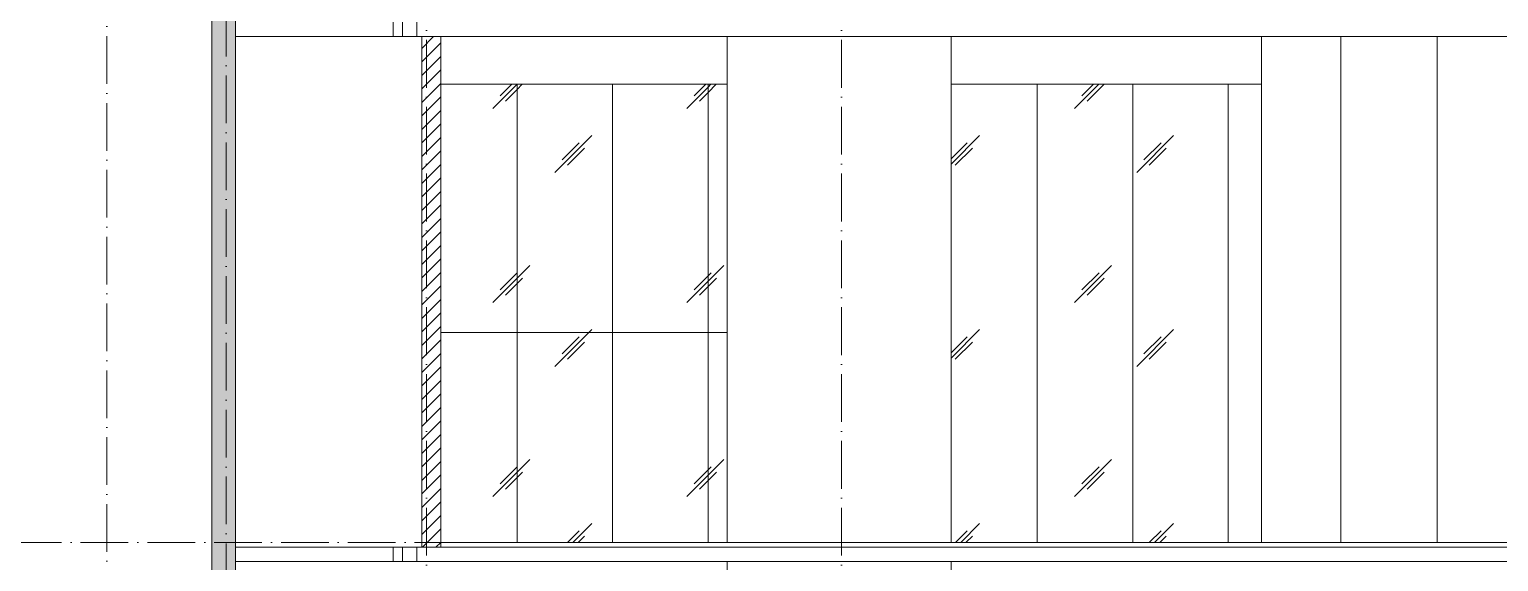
# Model space of a CAD drawing. Header units: millimetres. Extents: x -12680 to 112808, y -16580 to 93550.
# Drawn here: x 23889 to 39286, y 5300 to 10875 of the extents above; entities that cross this region are included whole.
import ezdxf

# ---------------------------------------------------------------- set-up
doc = ezdxf.new("R2010")
doc.units = ezdxf.units.MM
doc.linetypes.add('Grid Line', pattern=[14, 10, -2, 0, -2])
for name, color, linetype, lineweight in [('HATCH-TUONG', 152, 'Continuous', 9), ('KINH', 152, 'Continuous', 5), ('NET CAT', 3, 'Continuous', 5), ('NET CATConcrete', 3, 'Continuous', 5), ('NET-CAT', 3, 'Continuous', 9), ('NET-THAY', 2, 'Continuous', 15), ('TRUC', 225, 'Continuous', 5)]:
    doc.layers.add(name, color=color, linetype=linetype, lineweight=lineweight)
pattern_1 = [(45, (43100.6, 40601.6), (0, 2032), [253.59, -2620.09]), (45, (43045.4, 40656.7), (0, 2032), [253.59, -2620.09]), (45, (42969.5, 40525.7), (0, 2032), [546.2, -2327.48]), (45, (41718.8, 41963), (0, 2032), [253.59, -2620.09]), (45, (41663.6, 42018.2), (0, 2032), [253.59, -2620.09]), (45, (41587.8, 41887.1), (0, 2032), [546.2, -2327.48])]

# ---------------------------------------------------------------- blocks, each defined once
blk = doc.blocks.new('System Panel - Glazed-V72-MẶT CẮT B-B')
at = {"layer": 'KINH'}
h = blk.add_hatch(dxfattribs=at)
h.set_pattern_fill('FP_5', color=256, style=0, pattern_type=2)
h.set_pattern_definition(pattern_1)
h.paths.add_polyline_path([(28201, 5500), (29001, 5500), (29001, 7700), (28201, 7700), (28201, 5500)], flags=0)
at = {"layer": 'KINH', "color": 7}
for p, q in [((29001, 7700), (28201, 7700)), ((29001, 5500), (29001, 7700))]:
    blk.add_line(p, q, dxfattribs=at)
blk = doc.blocks.new('System Panel - Glazed-V73-MẶT CẮT B-B')
at = {"layer": 'KINH'}
h = blk.add_hatch(dxfattribs=at)
h.set_pattern_fill('FP_5', color=256, style=0, pattern_type=2)
h.set_pattern_definition(pattern_1)
h.paths.add_polyline_path([(30001, 5500), (30001, 7700), (29001, 7700), (29001, 5500)], flags=0)
at = {"layer": 'KINH', "color": 7}
for p, q in [((30001, 7700), (29001, 7700)), ((29001, 7700), (29001, 5500)), ((30001, 5500), (30001, 7700))]:
    blk.add_line(p, q, dxfattribs=at)
blk = doc.blocks.new('System Panel - Glazed-V74-MẶT CẮT B-B')
at = {"layer": 'KINH'}
h = blk.add_hatch(dxfattribs=at)
h.set_pattern_fill('FP_5', color=256, style=0, pattern_type=2)
h.set_pattern_definition(pattern_1)
h.paths.add_polyline_path([(31001, 5500), (31001, 7700), (30001, 7700), (30001, 5500)], flags=0)
at = {"layer": 'KINH', "color": 7}
for p, q in [((31001, 7700), (30001, 7700)), ((30001, 7700), (30001, 5500)), ((31001, 5500), (31001, 7700))]:
    blk.add_line(p, q, dxfattribs=at)
blk = doc.blocks.new('System Panel - Glazed-612322-MẶT CẮT B-B')
at = {"layer": 'KINH'}
h = blk.add_hatch(dxfattribs=at)
h.set_pattern_fill('FP_5', color=256, style=0, pattern_type=2)
h.set_pattern_definition(pattern_1)
h.paths.add_polyline_path([(31001, 5500), (31201, 5500), (31201, 7700), (31001, 7700), (31001, 7434)], flags=0)
at = {"layer": 'KINH', "color": 7}
for p, q in [((31201, 7700), (31001, 7700)), ((31001, 7700), (31001, 5500))]:
    blk.add_line(p, q, dxfattribs=at)
blk = doc.blocks.new('System Panel - Glazed-503872-MẶT CẮT B-B')
at = {"layer": 'KINH'}
h = blk.add_hatch(dxfattribs=at)
h.set_pattern_fill('FP_5', color=256, style=0, pattern_type=2)
h.set_pattern_definition(pattern_1)
h.paths.add_polyline_path([(28201, 7700), (29001, 7700), (29001, 10300), (28201, 10300), (28201, 9044)], flags=0)
at = {"layer": 'KINH', "color": 7}
for p, q in [((29001, 9380), (29001, 10300)), ((29001, 7700), (29001, 9380)), ((28201, 7700), (29001, 7700))]:
    blk.add_line(p, q, dxfattribs=at)
blk = doc.blocks.new('System Panel - Glazed-V83-MẶT CẮT B-B')
at = {"layer": 'KINH'}
h = blk.add_hatch(dxfattribs=at)
h.set_pattern_fill('FP_5', color=256, style=0, pattern_type=2)
h.set_pattern_definition(pattern_1)
h.paths.add_polyline_path([(30001, 7700), (30001, 10300), (29001, 10300), (29001, 7700)], flags=0)
at = {"layer": 'KINH', "color": 7}
for p, q in [((29001, 10300), (29001, 9380)), ((30001, 9380), (30001, 10300)), ((29001, 9380), (29001, 7700)), ((30001, 7700), (30001, 9380)), ((29001, 7700), (30001, 7700))]:
    blk.add_line(p, q, dxfattribs=at)
blk = doc.blocks.new('System Panel - Glazed-V84-MẶT CẮT B-B')
at = {"layer": 'KINH'}
h = blk.add_hatch(dxfattribs=at)
h.set_pattern_fill('FP_5', color=256, style=0, pattern_type=2)
h.set_pattern_definition(pattern_1)
h.paths.add_polyline_path([(30001, 7700), (31001, 7700), (31001, 10300), (30001, 10300), (30001, 9380)], flags=0)
at = {"layer": 'KINH', "color": 7}
for p, q in [((30001, 10300), (30001, 9380)), ((31001, 9380), (31001, 10300)), ((30001, 9380), (30001, 7700)), ((31001, 7700), (31001, 9380)), ((30001, 7700), (31001, 7700))]:
    blk.add_line(p, q, dxfattribs=at)
blk = doc.blocks.new('System Panel - Glazed-612323-MẶT CẮT B-B')
at = {"layer": 'KINH'}
h = blk.add_hatch(dxfattribs=at)
h.set_pattern_fill('FP_5', color=256, style=0, pattern_type=2)
h.set_pattern_definition(pattern_1)
h.paths.add_polyline_path([(31201, 7700), (31201, 10300), (31001, 10300), (31001, 7700)], flags=0)
at = {"layer": 'KINH', "color": 7}
for p, q in [((31001, 10300), (31001, 9380)), ((31001, 9380), (31001, 7700)), ((31001, 7700), (31201, 7700))]:
    blk.add_line(p, q, dxfattribs=at)
blk = doc.blocks.new('System Panel - Glazed-540955-MẶT CẮT B-B')
at = {"layer": 'KINH'}
h = blk.add_hatch(dxfattribs=at)
h.set_pattern_fill('FP_5', color=256, style=0, pattern_type=2)
h.set_pattern_definition(pattern_1)
h.paths.add_polyline_path([(34451, 5500), (34451, 10300), (33551, 10300), (33551, 5500)], flags=0)
at = {"layer": 'KINH', "color": 7}
blk.add_line((34451, 5500), (34451, 10300), dxfattribs=at)
blk = doc.blocks.new('System Panel - Glazed-V106-MẶT CẮT B-B')
at = {"layer": 'KINH'}
h = blk.add_hatch(dxfattribs=at)
h.set_pattern_fill('FP_5', color=256, style=0, pattern_type=2)
h.set_pattern_definition(pattern_1)
h.paths.add_polyline_path([(35451, 5500), (35451, 10300), (34451, 10300), (34451, 5500), (35201, 5500)], flags=0)
at = {"layer": 'KINH', "color": 7}
for p, q in [((34451, 10300), (34451, 5500)), ((35451, 5500), (35451, 10300))]:
    blk.add_line(p, q, dxfattribs=at)
blk = doc.blocks.new('System Panel - Glazed-V107-MẶT CẮT B-B')
at = {"layer": 'KINH'}
h = blk.add_hatch(dxfattribs=at)
h.set_pattern_fill('FP_5', color=256, style=0, pattern_type=2)
h.set_pattern_definition(pattern_1)
h.paths.add_polyline_path([(36451, 5500), (36451, 10300), (35451, 10300), (35451, 5500)], flags=0)
at = {"layer": 'KINH', "color": 7}
for p, q in [((35451, 10300), (35451, 5500)), ((36451, 5500), (36451, 10300))]:
    blk.add_line(p, q, dxfattribs=at)
blk = doc.blocks.new('System Panel - Glazed-612362-MẶT CẮT B-B')
at = {"layer": 'KINH', "color": 7}
blk.add_line((36451, 10300), (36451, 5500), dxfattribs=at)
blk = doc.blocks.new('ALC1807-ASCENT PLAZA-TANG 1_2_rvt-1-MẶT CẮT B-B')
at = {"layer": 'HATCH-TUONG', "lineweight": 5}
h = blk.add_hatch(dxfattribs=at)
h.set_pattern_fill('FP_4', style=0, pattern_type=2)
h.set_pattern_definition([(45, (41462.07, 40400), (-70.71068, 70.71068), [])])
h.paths.add_polyline_path([(28201, 5450), (28201, 10800), (28001, 10800), (28001, 5450)], flags=0)
at = {"layer": 'NET-CAT'}
for p, q in [((28001, 10800), (28001, 5450)), ((28201, 10800), (28001, 10800)), ((28201, 5450), (28201, 10800)), ((28001, 5450), (28201, 5450))]:
    blk.add_line(p, q, dxfattribs=at)
at = {"layer": 'NET-CAT', "lineweight": 15}
for p, q in [((83538, 5500), (28201, 5500)), ((28201, 5500), (28201, 5450)), ((28201, 5450), (83538, 5450))]:
    blk.add_line(p, q, dxfattribs=at)
at = {"layer": 'NET-THAY', "color": 10}
for p, q in [((27701, 10800), (26051, 10800)), ((27951, 10800), (27801, 10800)), ((26051, 5450), (27701, 5450)), ((27801, 5450), (27951, 5450))]:
    blk.add_line(p, q, dxfattribs=at)
at = {"color": 250, "lineweight": 9}
for name in ['System Panel - Glazed-503872-MẶT CẮT B-B', 'System Panel - Glazed-V83-MẶT CẮT B-B', 'System Panel - Glazed-V84-MẶT CẮT B-B', 'System Panel - Glazed-612323-MẶT CẮT B-B', 'System Panel - Glazed-540955-MẶT CẮT B-B', 'System Panel - Glazed-V106-MẶT CẮT B-B', 'System Panel - Glazed-V107-MẶT CẮT B-B', 'System Panel - Glazed-612362-MẶT CẮT B-B', 'System Panel - Glazed-V72-MẶT CẮT B-B', 'System Panel - Glazed-V73-MẶT CẮT B-B', 'System Panel - Glazed-V74-MẶT CẮT B-B', 'System Panel - Glazed-612322-MẶT CẮT B-B']:
    blk.add_blockref(name, (0, 0), dxfattribs=at)

msp = doc.modelspace()

# ---------------------------------------------------------------- hatches: boundary and pattern name
at = {"layer": 'HATCH-TUONG', "lineweight": 5}
h = msp.add_hatch(dxfattribs=at)
h.set_pattern_fill('FP_1', color=256, style=0, pattern_type=2)
h.set_pattern_definition([(45, (41557.3, 40400), (-476.246, 476.246), []), (45, (41652.6, 40400), (-476.246, 476.246), []), (45, (41462.1, 40400), (-476.246, 476.246), []), (45, (41938.3, 40400), (-476.246, 476.246), []), (45, (42033.6, 40400), (-476.246, 476.246), []), (0, (41843.1, 40495.25), (0, 952.5), [95.25, -857.25]), (0, (41938.3, 40590.5), (0, 952.5), [95.25, -857.25]), (45, (41843.1, 40495.25), (0, 952.491), [134.684, -1212.342]), (45, (41938.3, 40495.25), (0, 952.491), [134.684, -1212.342]), (0, (41843.1, 40495.25), (0, 952.5), [95.25, -857.25]), (90, (41366.8, 40495.25), (-952.5, 6e-14), [95.25, -857.25]), (90, (41462.1, 40495.25), (-952.5, 6e-14), [190.5, -762]), (45, (41366.8, 40590.5), (0, 952.491), [134.684, -1212.342]), (90, (42224.1, 40781), (-952.5, 6e-14), [95.25, -857.25]), (0, (42128.8, 40781), (0, 952.5), [95.25, -857.25]), (45, (42128.8, 40781), (0, 952.491), [134.684, -1212.342]), (0, (42319.3, 40495.25), (0, 952.5), [95.25, -857.25]), (0, (42319.3, 40971.5), (0, 952.5), [95.25, -857.25]), (90, (42509.8, 41066.75), (-952.5, 6e-14), [95.25, -857.25]), (45, (42319.3, 40971.5), (0, 952.491), [269.367, -1077.659]), (45, (42414.6, 40971.5), (0, 952.491), [134.684, -1212.342]), (45, (42605.1, 41162), (0, 952.491), [134.684, -1212.342]), (0, (42605.1, 41257.25), (0, 952.5), [95.25, -857.25]), (90, (42605.1, 41162), (-952.5, 6e-14), [95.25, -857.25]), (0, (41938.3, 41162), (0, 952.5), [95.25, -857.25]), (0, (42128.8, 41257.25), (0, 952.5), [95.25, -857.25]), (90, (42033.6, 41162), (-952.5, 6e-14), [95.25, -857.25]), (90, (42128.8, 41162), (-952.5, 6e-14), [95.25, -857.25]), (45, (41938.3, 41162), (0, 952.491), [134.684, -1212.342]), (45, (42128.8, 41162), (0, 952.491), [134.684, -1212.342]), (135, (41581.06, 40614.8), (-952.491, 6e-14), [134.684, -1212.342]), (135, (41700.2, 40733.4), (-952.491, 6e-14), [134.684, -1212.342]), (135, (41771.64, 40804.8), (-952.491, 6e-14), [134.684, -1212.342]), (135, (41795.45, 40828.6), (-952.491, 6e-14), [134.684, -1212.342]), (135, (41843.1, 40876.25), (-952.491, 6e-14), [134.684, -1212.342]), (135, (41866.9, 40900.06), (-952.491, 6e-14), [134.684, -1212.342]), (135, (41938.3, 40971.5), (-952.491, 6e-14), [134.684, -1212.342]), (135, (41985.95, 41019.1), (-952.491, 6e-14), [134.684, -1212.342]), (45, (41581.06, 40614.8), (0, 952.491), [95.25, -1251.776]), (45, (41700.2, 40733.4), (0, 952.491), [67.361, -1279.665]), (45, (41866.9, 40900.06), (0, 952.491), [67.361, -1279.665]), (45, (41771.64, 40995.3), (0, 952.491), [67.361, -1279.665]), (45, (41938.3, 40971.5), (0, 952.491), [67.361, -1279.665]), (45, (41843.1, 41066.75), (0, 952.491), [67.361, -1279.665]), (0, (41486.3, 40709.5), (0, 952.5), [190.043, -762.457]), (0, (41700.2, 40923.9), (0, 952.5), [95.25, -857.25])])
h.paths.add_polyline_path([(26050.5, -8350), (26050.5, 93250), (25800.5, 93250), (25800.5, -8350)], flags=0)
h.paths.add_polyline_path([(25905.5, -4000), (25905.5, -2000), (25945.5, -2000), (25945.5, -4000)], flags=0)

# ---------------------------------------------------------------- linework, layer by layer
at = {"layer": 'NET CAT'}
for p, q in [((31200.5, 10800), (31200.5, 5500)), ((33550.5, 10800), (33550.5, 5500)), ((36800.5, 10800), (36800.5, 5500)), ((37630.5, 5500), (37630.5, 10800)), ((38640.5, 10800), (38640.5, 5500)), ((31200.5, 5300), (31200.5, 0)), ((33550.5, 5300), (33550.5, 0))]:
    msp.add_line(p, q, dxfattribs=at)
at = {"layer": 'NET CATConcrete'}
for p, q in [((36800.5, 10300), (36800.5, 10800)), ((28200.5, 10300), (31200.5, 10300)), ((33550.5, 10300), (36800.5, 10300))]:
    msp.add_line(p, q, dxfattribs=at)
at = {"layer": 'NET-CAT'}
for p, q in [((25800.5, 93250), (25800.5, -7350)), ((26050.5, -7350), (26050.5, 93250))]:
    msp.add_line(p, q, dxfattribs=at)
at = {"layer": 'NET-CAT', "lineweight": 15}
for p, q in [((27700.5, 10950), (27700.5, 10800)), ((27800.5, 10800), (27800.5, 10950)), ((27950.5, 10950), (27950.5, 10800)), ((27700.5, 10800), (27800.5, 10800)), ((27950.5, 10800), (77213.6, 10800)), ((27800.5, 5450), (27700.5, 5450)), ((27700.5, 5450), (27700.5, 5300)), ((27800.5, 5300), (27800.5, 5450)), ((77213.6, 5450), (27950.5, 5450)), ((27950.5, 5450), (27950.5, 5300)), ((27700.5, 5300), (27800.5, 5300)), ((27950.5, 5300), (77213.6, 5300))]:
    msp.add_line(p, q, dxfattribs=at)
at = {"layer": 'NET-THAY', "lineweight": 9}
for p, q in [((27700.5, 10800), (26050.5, 10800)), ((27950.5, 10800), (27800.5, 10800)), ((26050.5, 5450), (27700.5, 5450)), ((27800.5, 5450), (27950.5, 5450)), ((27700.5, 5300), (26050.5, 5300)), ((27950.5, 5300), (27800.5, 5300))]:
    msp.add_line(p, q, dxfattribs=at)
at = {"layer": 'TRUC', "linetype": 'Grid Line', "ltscale": 50}
for p, q in [((24700.5, -7898.8), (24700.5, 91838.4)), ((25950.5, -12511.6), (25950.5, 91838.4)), ((28050.5, -11438.8), (28050.5, 91838.4)), ((32400.5, -11438.8), (32400.5, 91838.4)), ((-12679, 5500), (108517.8, 5500))]:
    msp.add_line(p, q, dxfattribs=at)

# ---------------------------------------------------------------- block references
at = {"lineweight": 5}
msp.add_blockref('ALC1807-ASCENT PLAZA-TANG 1_2_rvt-1-MẶT CẮT B-B', (0, 0), dxfattribs=at)

doc.saveas('drawing.dxf')
